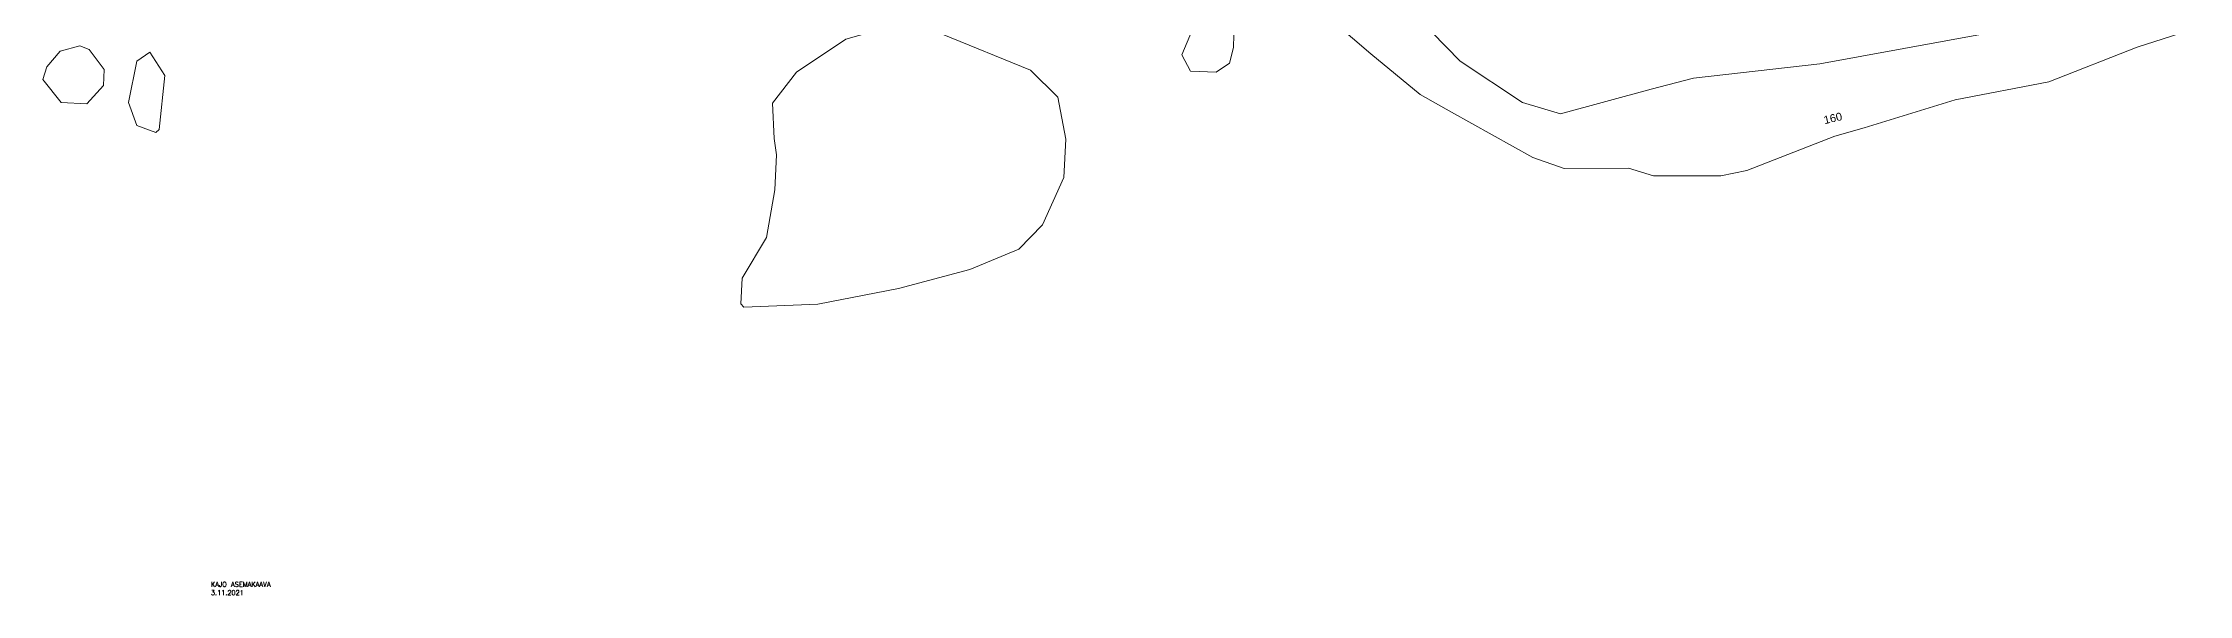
# Model space of a CAD drawing. Header units: millimetres. Extents: x 396621004 to 402046651, y 6785344214 to 6789799943.
# Drawn here: x 400379499 to 401049953, y 6786164137 to 6786336521 of the extents above; entities that cross this region are included whole.
import ezdxf

# ---------------------------------------------------------------- set-up
doc = ezdxf.new("R2010")
doc.units = ezdxf.units.MM
doc.header["$MEASUREMENT"] = 0
doc.layers.add('02 Korkeuskayrat_Kynä_nro__2', color=8, linetype='Continuous', lineweight=15)
doc.layers.add('02 Korkeuskayrat_Kynä_nro__62', color=7, linetype='Continuous', lineweight=20, true_color=0xaaaaaa)
doc.layers.add('0_Kynä_nro__58', color=7, linetype='Continuous', lineweight=25, true_color=0xdf0000)
doc.styles.add('LUOTU_TYYLI_5', font='')
doc.styles.get('LUOTU_TYYLI_5').set_extended_font_data('Arial')

msp = doc.modelspace()

# ---------------------------------------------------------------- linework, layer by layer
at = {"layer": '02 Korkeuskayrat_Kynä_nro__2', "color": 8, "linetype": 'Continuous', "lineweight": 15, "flags": 128}
for points in [[(401049953.38, 6786340421.44), (401033695.96, 6786335160.23), (401006176.28, 6786324407.77), (400976879.24, 6786318746.48), (400948449.82, 6786310034.48), (400939318.71, 6786307453.89), (400911799.04, 6786296701.43), (400903712.45, 6786295071.06), (400882687.31, 6786295041.05), (400874786.04, 6786297401.59), (400854763.3, 6786297321.57), (400844907.77, 6786300782.37), (400819527.67, 6786314955.61), (400809773.22, 6786320416.86), (400794332.89, 6786333129.77), (400772187.42, 6786352174.12)], [(400987054.87, 6786339611.25), (400934652.08, 6786329969.04), (400895103.6, 6786325508.02), (400881929.19, 6786322107.25), (400853541.89, 6786314395.48), (400841689.98, 6786317946.29), (400822265.32, 6786330849.25), (400808871.9, 6786344482.36)]]:
    msp.add_lwpolyline(points, dxfattribs=at)
for points in [[(400597533.92, 6786255071.91), (400597904.55, 6786263063.74), (400605494.16, 6786275726.63), (400608172.84, 6786290620.04), (400608678.25, 6786301612.56), (400607911.71, 6786306653.71), (400607414.72, 6786317686.23), (400614869.55, 6786327358.45), (400630360.42, 6786337660.8), (400642532.43, 6786341101.59), (400655521.51, 6786340511.46), (400660466.12, 6786339281.17), (400687977.38, 6786328008.6), (400696603.07, 6786319596.67), (400699003.78, 6786306473.67), (400698456.25, 6786294490.93), (400691776.39, 6786279777.56), (400684414.22, 6786272105.81), (400669108.67, 6786265804.36), (400646811.58, 6786259823), (400621557.83, 6786254971.89), (400598485.78, 6786254031.67)], [(400751381.3, 6786335110.22), (400751558.19, 6786339101.13), (400745754.38, 6786343372.11), (400738619.65, 6786340701.5), (400735258.66, 6786332839.7), (400738021.58, 6786327708.53), (400746015.51, 6786327348.44), (400750151.46, 6786330159.09)], [(400380686.95, 6786329098.84), (400384907.13, 6786333909.95), (400390997.35, 6786335640.34), (400393945.58, 6786334500.08), (400398671.19, 6786328278.66), (400398435.33, 6786323277.51), (400393170.62, 6786317516.19), (400385176.69, 6786317886.28), (400379499.23, 6786325147.94)], [(400414776.98, 6786308514.14), (400408880.51, 6786310784.65), (400406201.82, 6786317916.29), (400408796.27, 6786330819.24), (400412932.22, 6786333629.88), (400417607.28, 6786326408.23), (400415821.5, 6786309464.35)]]:
    msp.add_lwpolyline(points, close=True, dxfattribs=at)

# ---------------------------------------------------------------- texts
at = {"layer": '02 Korkeuskayrat_Kynä_nro__62', "color": 253, "linetype": 'Continuous', "lineweight": 20, "true_color": 0xaaaaaa, "insert": (400936130.71, 6786311123.08), "char_height": 2500, "attachment_point": 7, "rotation": 13.1, "style": 'LUOTU_TYYLI_5'}
msp.add_mtext('\\A1;{\\pql;\\fArial|b0|i0|c0|p34;160}', dxfattribs=at)
at = {"layer": '0_Kynä_nro__58', "color": 12, "linetype": 'Continuous', "lineweight": 25, "true_color": 0xdf0000, "insert": (400431978.77, 6786168220.87), "char_height": 1500, "attachment_point": 1, "line_spacing_factor": 1.033156}
msp.add_mtext('\\A1;{\\pql;\\Ftxt.shx;KAJO ASEMAKAAVA \\P\\pql;\\Ftxt.shx;3.11.2021}', dxfattribs=at)

doc.saveas('drawing.dxf')
